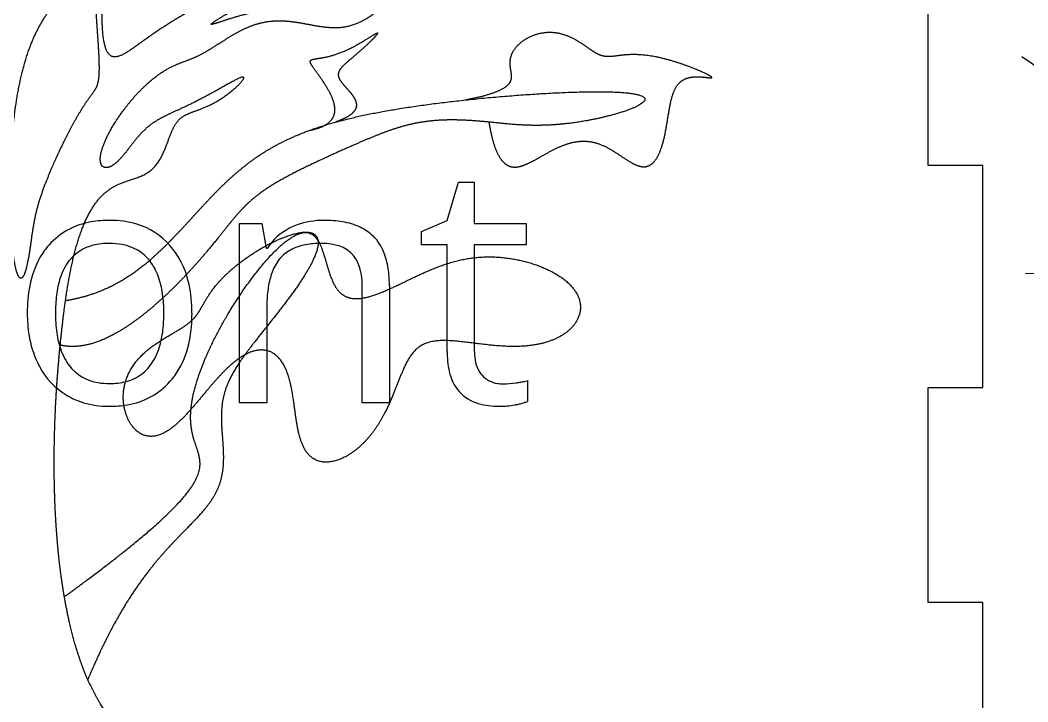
# Model space of a CAD drawing. Header units: centimetres. Extents: x 0 to 23.1, y -0.1 to 26.6.
# Drawn here: x 3.196 to 7.718, y 4.9 to 7.957 of the extents above; entities that cross this region are included whole.
import ezdxf

# ---------------------------------------------------------------- set-up
doc = ezdxf.new("R2010")
doc.units = ezdxf.units.CM
doc.header["$MEASUREMENT"] = 0
for name, color, linetype in [('light v3_box', 7, 'Continuous'), ('light v3_Sketch15', 7, 'Continuous'), ('light v3_Sketch18', 7, 'Continuous')]:
    doc.layers.add(name, color=color, linetype=linetype)

msp = doc.modelspace()

# ---------------------------------------------------------------- linework, layer by layer
at = {"layer": 'light v3_box'}
for p, q in [((7.271, 7.306), (7.271, 8.27)), ((7.516, 7.306), (7.271, 7.306)), ((7.516, 6.31), (7.516, 7.306)), ((5.1126, 7.0594), (5.1639, 7.2312)), ((5.1639, 7.2312), (5.2344, 7.2312)), ((5.2344, 7.2312), (5.2344, 7.0447)), ((4.9973, 7.0088), (5.1126, 7.0594)), ((4.1811, 7.0447), (4.2802, 7.0447)), ((4.1811, 6.2403), (4.1811, 7.0447)), ((4.2802, 7.0447), (4.3, 6.9346)), ((5.2344, 7.0447), (5.4678, 7.0447)), ((5.4678, 7.0447), (5.4678, 6.95)), ((4.9973, 6.95), (4.9973, 7.0088)), ((4.3, 6.9346), (4.3059, 6.9346)), ((5.1126, 6.95), (4.9973, 6.95)), ((5.1126, 6.4715), (5.1126, 6.95)), ((5.4678, 6.95), (5.2344, 6.95)), ((5.2344, 6.95), (5.2344, 6.4766)), ((4.7316, 6.2403), (4.7316, 6.7607)), ((4.8535, 6.7651), (4.8535, 6.2403)), ((4.303, 6.6623), (4.303, 6.2403)), ((5.4737, 6.3408), (5.4737, 6.2476)), ((7.271, 5.346), (7.271, 6.31)), ((7.271, 6.31), (7.516, 6.31)), ((4.303, 6.2403), (4.1811, 6.2403)), ((4.8535, 6.2403), (4.7316, 6.2403)), ((7.516, 5.346), (7.271, 5.346)), ((7.516, 4.35), (7.516, 5.346))]:
    msp.add_line(p, q, dxfattribs=at)
for centre, radius, start, end in [((3.5976, 6.5862), 0.4732, 89.7326, 100.076), ((3.6039, 6.65), 0.4094, 73.5223, 90.5692), ((4.5532, 6.7291), 0.3299, 94.3227, 115.5454), ((4.5611, 6.6605), 0.399, 89.9578, 94.7109), ((4.5643, 6.5784), 0.4811, 80.5585, 90.3538), ((3.5662, 6.734), 0.3223, 99.1759, 137.9833), ((3.6279, 6.7372), 0.319, 41.1446, 73.2134), ((4.5143, 6.8026), 0.2467, 116.9443, 147.6526), ((4.54, 6.7597), 0.2967, 115.8073, 117.6067), ((4.5944, 6.7525), 0.3043, 65.1094, 80.7638), ((4.6295, 6.8303), 0.2189, 46.5584, 64.8782), ((4.6323, 6.8384), 0.2112, 19.3849, 45.5997), ((3.5776, 6.7252), 0.3366, 138.1759, 150.2287), ((3.5692, 6.7587), 0.1941, 103.4685, 142.3119), ((3.5935, 6.666), 0.29, 89.4806, 103.8805), ((3.5979, 6.6486), 0.3073, 79.3453, 90.3175), ((3.6213, 6.753), 0.2004, 37.9578, 80.4006), ((3.5821, 6.6978), 0.3794, 13.5014, 41.0703), ((4.4917, 6.7754), 0.1718, 118.544, 139.1927), ((4.518, 6.7239), 0.2296, 100.1176, 118.1602), ((4.544, 6.5872), 0.3688, 89.5933, 100.3718), ((4.5475, 6.6329), 0.323, 84.0198, 90.1511), ((4.5598, 6.737), 0.2183, 71.0828, 84.3691), ((4.587, 6.8131), 0.1374, 43.3791, 71.5386), ((3.6462, 6.69), 0.4136, 150.7111, 169.4695), ((3.6165, 6.7254), 0.2519, 142.9026, 162.375), ((3.5801, 6.7238), 0.2509, 20.0257, 37.4351), ((4.5146, 6.76), 0.1992, 140.1519, 160.3147), ((4.5797, 6.8098), 0.1449, 22.7025, 42.342), ((4.5102, 6.7926), 0.3416, 6.9633, 19.8364), ((4.5149, 6.7829), 0.2152, 8.4931, 22.658), ((4.3218, 6.7673), 0.5317, 359.7632, 7.2116), ((3.7658, 6.6757), 0.4092, 162.0653, 173.1675), ((3.456, 6.6783), 0.383, 7.744, 20.069), ((3.405, 6.6515), 0.5624, 1.1277, 13.88), ((4.6529, 6.7082), 0.3468, 159.9535, 171.3801), ((4.3872, 6.7626), 0.3444, 359.6714, 8.6877), ((3.861, 6.6475), 0.6326, 169.2443, 180.3881), ((4.8788, 6.6719), 0.5756, 171.1766, 178.3218), ((3.9985, 6.646), 0.6438, 173.0086, 180.2464), ((3.2334, 6.6463), 0.6079, 359.7076, 7.8973), ((3.2524, 6.6433), 0.7151, 359.992, 1.5419), ((5.0836, 6.6626), 0.7806, 178.0811, 180.0236), ((3.8379, 6.6408), 0.6095, 179.7745, 189.0933), ((3.9717, 6.6401), 0.617, 179.7059, 187.9161), ((3.1995, 6.641), 0.6418, 353.5363, 0.2014), ((3.3382, 6.639), 0.6294, 349.1762, 0.3863), ((3.4205, 6.6143), 0.4192, 342.3616, 353.7537), ((3.6814, 6.6143), 0.4507, 188.9102, 205.3171), ((3.7454, 6.6076), 0.3884, 187.7639, 200.0977), ((3.5501, 6.5968), 0.4133, 330.2507, 349.4116), ((3.6207, 6.5619), 0.2556, 200.0846, 216.9131), ((3.5704, 6.5654), 0.2616, 323.0089, 342.6391), ((5.4955, 6.4672), 0.383, 179.3551, 192.8478), ((5.4798, 6.4751), 0.2453, 179.6417, 189.7506), ((3.6349, 6.595), 0.4004, 205.6559, 208.4462), ((5.3931, 6.4596), 0.1574, 189.548, 205.7873), ((3.5746, 6.558), 0.3299, 207.7947, 238.6758), ((3.5752, 6.5294), 0.1997, 217.3009, 261.7099), ((3.6228, 6.5275), 0.197, 284.5662, 322.6334), ((3.6153, 6.5629), 0.3399, 318.144, 329.7566), ((5.3034, 6.4152), 0.1842, 190.3818, 253.8772), ((5.3575, 6.4432), 0.1182, 206.1294, 221.4084), ((3.5963, 6.6302), 0.3026, 260.5033, 270.2477), ((3.6004, 6.6106), 0.283, 269.4482, 284.7256), ((3.6271, 6.5534), 0.3248, 278.8959, 317.9979), ((5.3536, 6.4402), 0.1132, 221.5949, 262.3505), ((5.3682, 6.6951), 0.3687, 278.4154, 279.0081), ((5.3233, 6.982), 0.6591, 278.959, 280.5104), ((5.3661, 6.7524), 0.4256, 280.4847, 282.6268), ((5.4037, 6.5857), 0.2547, 282.5876, 285.5795), ((5.4224, 6.5166), 0.1831, 285.7243, 286.2563), ((5.363, 6.489), 0.1629, 261.3266, 270.1913), ((5.3644, 6.7263), 0.4001, 269.8804, 278.3028), ((3.5788, 6.5665), 0.3393, 238.8116, 253.2428), ((3.5918, 6.6169), 0.3913, 253.5437, 270.4182), ((5.3936, 6.4434), 0.2119, 283.3069, 288.1199), ((5.4225, 6.356), 0.1198, 287.9888, 295.3049), ((3.5968, 6.6987), 0.4731, 269.7503, 279.8033), ((5.3411, 6.5438), 0.3182, 253.7848, 270.8852), ((5.346, 6.5378), 0.3122, 270.0032, 270.7607), ((5.3442, 6.6054), 0.3798, 270.8932, 275.5484), ((5.33, 6.753), 0.5281, 275.5261, 279.294), ((5.3426, 6.6816), 0.4556, 279.1861, 280.1143), ((5.363, 6.5708), 0.3429, 280.007, 283.3735)]:
    msp.add_arc(centre, radius, start, end, dxfattribs=at)
at = {"layer": 'light v3_Sketch15'}
for points in [[(2.7272, 8.4412), (2.7327, 8.4414), (2.743, 8.4395), (2.756, 8.4298), (2.7679, 8.4031), (2.776, 8.3512), (2.7823, 8.288), (2.7923, 8.2217), (2.8102, 8.1604), (2.8378, 8.1099), (2.8737, 8.0735), (2.9148, 8.0524), (2.9568, 8.0459), (2.9951, 8.0516), (3.0258, 8.0657), (3.0458, 8.0838), (3.0537, 8.103), (3.0491, 8.1233), (3.0337, 8.1484), (3.01, 8.1829), (2.9819, 8.2289), (2.9534, 8.2838), (2.929, 8.3399), (2.9127, 8.388), (2.9073, 8.4194), (2.9137, 8.4277), (2.9308, 8.4122), (2.9549, 8.3778), (2.9819, 8.3325), (3.008, 8.2855), (3.0319, 8.2445), (3.0549, 8.2144), (3.0792, 8.1982), (3.1067, 8.1974), (3.1367, 8.2124), (3.1657, 8.2432), (3.189, 8.2886), (3.2021, 8.3465), (3.2021, 8.4126), (3.1897, 8.4809), (3.1701, 8.5435), (3.1502, 8.5918), (3.1376, 8.6188), (3.1377, 8.6206), (3.1524, 8.5976), (3.1778, 8.5564), (3.2077, 8.5071), (3.2356, 8.4611), (3.2572, 8.4294), (3.2736, 8.42), (3.2916, 8.4362), (3.3163, 8.475), (3.346, 8.5252), (3.3747, 8.5722), (3.3958, 8.6018), (3.4045, 8.6046), (3.402, 8.5808), (3.3961, 8.5412), (3.3962, 8.5002), (3.4094, 8.4693), (3.4361, 8.4511), (3.4719, 8.4426), (3.5104, 8.4396), (3.5459, 8.4416), (3.5751, 8.4539), (3.5961, 8.4813), (3.6086, 8.5241), (3.6121, 8.5708), (3.6076, 8.6026), (3.598, 8.6052), (3.5899, 8.5804), (3.5933, 8.5514), (3.6136, 8.5404), (3.6426, 8.5467), (3.6647, 8.5536), (3.6683, 8.5455), (3.6524, 8.5181), (3.6218, 8.4738), (3.5846, 8.4187), (3.547, 8.3594), (3.5126, 8.3003), (3.4823, 8.2446), (3.4557, 8.1942), (3.4314, 8.1495), (3.4075, 8.11), (3.3823, 8.0739), (3.3549, 8.0383), (3.3256, 7.9996), (3.2951, 7.954), (3.2645, 7.8979), (3.2353, 7.8286), (3.2089, 7.7442), (3.1866, 7.6446), (3.1693, 7.5319), (3.1574, 7.4102), (3.1509, 7.2849), (3.1494, 7.1623), (3.1525, 7.049), (3.1593, 6.9512), (3.1691, 6.8742), (3.1807, 6.822), (3.1933, 6.7966), (3.2059, 6.7973), (3.2177, 6.8204), (3.228, 6.859), (3.2366, 6.9058), (3.2436, 6.9544), (3.2499, 7.0012), (3.2568, 7.0462), (3.2659, 7.0912), (3.2787, 7.1389), (3.2963, 7.1919), (3.3193, 7.2515), (3.3468, 7.3163), (3.3777, 7.3833), (3.4101, 7.4484), (3.4418, 7.5075), (3.4709, 7.557), (3.4959, 7.595), (3.5156, 7.6217), (3.5302, 7.6409), (3.5402, 7.6583), (3.5467, 7.6799), (3.5501, 7.7095), (3.5509, 7.7489), (3.5493, 7.7981), (3.5459, 7.8555), (3.5413, 7.9185), (3.5368, 7.9831), (3.5338, 8.0454), (3.5336, 8.1019), (3.5372, 8.1498), (3.5451, 8.1881), (3.5569, 8.2182), (3.5715, 8.2444), (3.587, 8.2717), (3.6025, 8.3043), (3.6181, 8.3428), (3.6357, 8.3828), (3.6573, 8.4178), (3.6832, 8.4416), (3.7105, 8.4507), (3.7312, 8.4472), (3.7362, 8.4361), (3.7238, 8.4205), (3.6999, 8.4003), (3.6716, 8.3744), (3.6439, 8.3412), (3.6194, 8.2997), (3.5994, 8.2492), (3.5841, 8.19), (3.5731, 8.1235), (3.5661, 8.0525), (3.5633, 7.9815), (3.5647, 7.9155), (3.571, 7.8595), (3.5826, 7.818), (3.6001, 7.794), (3.6245, 7.7886), (3.6562, 7.8003), (3.6959, 7.8256), (3.7439, 7.8606), (3.7999, 7.9007), (3.8629, 7.9425), (3.9315, 7.9838), (4.0034, 8.0237), (4.076, 8.0622), (4.147, 8.0995), (4.2139, 8.1362), (4.2748, 8.1726), (4.3283, 8.2082), (4.3741, 8.2421), (4.4129, 8.2716), (4.4465, 8.2933), (4.4764, 8.304), (4.5038, 8.3021), (4.5279, 8.2885), (4.5459, 8.2676), (4.554, 8.2445), (4.5486, 8.2226), (4.5273, 8.2012), (4.4891, 8.1781), (4.4351, 8.1506), (4.368, 8.1171), (4.2932, 8.0788), (4.2178, 8.0386), (4.149, 8.0004), (4.094, 7.9683), (4.0589, 7.9461), (4.0477, 7.936), (4.0613, 7.9383), (4.097, 7.9503), (4.1493, 7.9676), (4.2115, 7.9852), (4.2767, 7.9986), (4.339, 8.0048), (4.395, 8.0037), (4.4438, 7.9979), (4.4862, 7.9912), (4.524, 7.988), (4.5597, 7.9917), (4.5953, 8.0036), (4.6323, 8.0225), (4.6716, 8.0459), (4.7136, 8.0705), (4.7581, 8.0937), (4.8043, 8.1141), (4.8514, 8.1324), (4.898, 8.1503), (4.9431, 8.1696), (4.9858, 8.1913), (5.0259, 8.2149), (5.0638, 8.2371), (5.1003, 8.2528), (5.1357, 8.2577), (5.1682, 8.2495), (5.1937, 8.2307), (5.2052, 8.2086), (5.1987, 8.1903), (5.1787, 8.1762), (5.1578, 8.1604), (5.1492, 8.1389), (5.1609, 8.1152), (5.1945, 8.0974), (5.2457, 8.0916), (5.3037, 8.0963), (5.3556, 8.1055), (5.389, 8.1114), (5.3959, 8.1079), (5.377, 8.0937), (5.3422, 8.074), (5.3042, 8.0558), (5.273, 8.0453), (5.2493, 8.0435), (5.2277, 8.048), (5.2022, 8.0557), (5.1712, 8.0661), (5.1368, 8.0798), (5.1024, 8.0974), (5.0711, 8.1181), (5.043, 8.1378), (5.0164, 8.151), (4.9888, 8.1526), (4.9584, 8.14), (4.9243, 8.1143), (4.8866, 8.0792), (4.8461, 8.0397), (4.8034, 8.0012), (4.7596, 7.9682), (4.7148, 7.9435), (4.6693, 7.9284), (4.623, 7.9224), (4.5756, 7.9242), (4.5271, 7.9315), (4.4773, 7.9413), (4.4265, 7.9505), (4.3749, 7.9559), (4.323, 7.9549), (4.2715, 7.9459), (4.2208, 7.9286), (4.1718, 7.9043), (4.1251, 7.8762), (4.0814, 7.8474), (4.0407, 7.8215), (4.0029, 7.8004), (3.967, 7.7845), (3.9313, 7.7716), (3.894, 7.7576), (3.8533, 7.7379), (3.8082, 7.7084), (3.7589, 7.667), (3.7076, 7.6142), (3.658, 7.5531), (3.614, 7.4882), (3.5797, 7.4251), (3.5586, 7.3695), (3.5524, 7.3265), (3.5609, 7.3), (3.581, 7.2915), (3.6076, 7.3005), (3.6366, 7.3242), (3.6658, 7.3579), (3.6947, 7.3962), (3.7238, 7.4339), (3.7544, 7.4672), (3.788, 7.4947), (3.8263, 7.5177), (3.8703, 7.5388), (3.9204, 7.5612), (3.9758, 7.5872), (4.0343, 7.6174), (4.0917, 7.6495), (4.1424, 7.6786), (4.1807, 7.699), (4.2019, 7.7061), (4.2031, 7.6972), (4.1849, 7.6741), (4.1511, 7.6425), (4.1073, 7.6093), (4.0596, 7.5808), (4.0135, 7.5604), (3.9727, 7.5465), (3.9387, 7.5341), (3.9118, 7.5171), (3.8909, 7.4905), (3.8738, 7.4533), (3.858, 7.4088), (3.8405, 7.3625), (3.8189, 7.3203), (3.7913, 7.2871), (3.7573, 7.2642), (3.7178, 7.2488), (3.6747, 7.236), (3.6304, 7.2198), (3.5872, 7.1945), (3.5472, 7.1567), (3.5116, 7.1055), (3.4809, 7.0425), (3.4553, 6.9704), (3.4345, 6.893), (3.4181, 6.8143), (3.4052, 6.7379), (3.395, 6.6664), (3.387, 6.601), (3.3803, 6.5407), (3.3745, 6.4835), (3.3693, 6.4265), (3.3643, 6.3664), (3.3596, 6.3001), (3.3552, 6.225), (3.3516, 6.1395), (3.3492, 6.0433), (3.3487, 5.9375), (3.3508, 5.8237), (3.3563, 5.7045), (3.3657, 5.5829), (3.3795, 5.4621), (3.398, 5.3454), (3.4209, 5.236), (3.4478, 5.1366), (3.4778, 5.0495), (3.5094, 4.9761), (3.5405, 4.9168), (3.5683, 4.8708), (3.5899, 4.8366), (3.6022, 4.8122), (3.6023, 4.7951), (3.5879, 4.783), (3.5575, 4.7737), (3.5103, 4.7654), (3.4466, 4.7567), (3.368, 4.7469), (3.2771, 4.7362), (3.1785, 4.7254), (3.0773, 4.7162), (2.9796, 4.7108), (2.8913, 4.7112), (2.8177, 4.7195), (2.7632, 4.737), (2.7305, 4.7645), (2.7202, 4.8015), (2.7304, 4.8461), (2.7562, 4.8952), (2.7916, 4.9448), (2.8301, 4.9914), (2.8658, 5.0323), (2.8944, 5.066), (2.9149, 5.0937), (2.9288, 5.1185), (2.9388, 5.1445), (2.9478, 5.175), (2.9577, 5.2122), (2.9688, 5.2565), (2.981, 5.3073), (2.9933, 5.3634), (3.0047, 5.4231), (3.0138, 5.4846), (3.0199, 5.5467), (3.0223, 5.6081), (3.0205, 5.668), (3.0145, 5.7257), (3.0048, 5.7811), (2.9923, 5.8344), (2.9783, 5.8861), (2.9646, 5.9373), (2.9532, 5.9889), (2.9458, 6.0417), (2.9435, 6.0962), (2.9469, 6.1521), (2.9552, 6.2082), (2.9669, 6.2627), (2.9797, 6.3133), (2.9914, 6.3581), (3.0001, 6.3963), (3.0046, 6.4282), (3.005, 6.4558), (3.0024, 6.4827), (2.9982, 6.5126), (2.994, 6.5482), (2.9909, 6.5913), (2.9899, 6.6425), (2.9917, 6.7019), (2.9966, 6.7689), (3.0041, 6.8425), (3.0138, 6.9216), (3.0243, 7.0049), (3.0341, 7.0913), (3.0416, 7.1793), (3.0454, 7.2678), (3.0439, 7.3556), (3.0361, 7.4417), (3.0215, 7.5252), (3.0001, 7.6054), (2.9729, 7.6819), (2.9418, 7.7545), (2.9091, 7.8234), (2.8775, 7.8885), (2.8492, 7.9501), (2.8261, 8.0082), (2.8088, 8.0624), (2.7967, 8.1123), (2.7873, 8.1569), (2.7762, 8.1949), (2.759, 8.2254), (2.7334, 8.2484), (2.7002, 8.2658), (2.6658, 8.2823), (2.6394, 8.303), (2.6292, 8.3315), (2.6387, 8.3676), (2.664, 8.405), (2.6905, 8.4285), (2.7099, 8.4385), (2.7216, 8.441), (2.7272, 8.4412)], [(4.4983, 7.4642), (4.5095, 7.4663), (4.5305, 7.4713), (4.5577, 7.4805), (4.5852, 7.4964), (4.6053, 7.5223), (4.6117, 7.5537), (4.6057, 7.5896), (4.5894, 7.6284), (4.5665, 7.6676), (4.5411, 7.7042), (4.518, 7.7352), (4.5015, 7.7586), (4.4951, 7.7734), (4.5011, 7.7807), (4.5198, 7.784), (4.5501, 7.7877), (4.5896, 7.7957), (4.6348, 7.8106), (4.6816, 7.8318), (4.7257, 7.8561), (4.7628, 7.8791), (4.7893, 7.896), (4.8027, 7.903), (4.802, 7.8979), (4.7882, 7.8815), (4.7639, 7.857), (4.7331, 7.8284), (4.6999, 7.7996), (4.6687, 7.7737), (4.6434, 7.7514), (4.627, 7.7319), (4.6213, 7.7137), (4.6265, 7.695), (4.641, 7.6747), (4.6611, 7.6528), (4.6822, 7.6295), (4.6992, 7.6057), (4.7079, 7.5823), (4.7052, 7.5597), (4.6892, 7.5383), (4.6652, 7.5222), (4.6408, 7.5109), (4.6217, 7.5036), (4.6114, 7.5)], [(5.3, 7.5), (5.3023, 7.4855), (5.3073, 7.458), (5.3155, 7.4205), (5.3282, 7.3786), (5.347, 7.3393), (5.3687, 7.3129), (5.3933, 7.2988), (5.4209, 7.2961), (5.4517, 7.3033), (5.4856, 7.3185), (5.5228, 7.3392), (5.563, 7.3626), (5.6059, 7.3854), (5.6507, 7.404), (5.6968, 7.4152), (5.7431, 7.4164), (5.7888, 7.4066), (5.8331, 7.3867), (5.8754, 7.3601), (5.9152, 7.3323), (5.9521, 7.3093), (5.9859, 7.2968), (6.0161, 7.2993), (6.0423, 7.3187), (6.064, 7.3538), (6.0809, 7.4018), (6.0935, 7.4581), (6.1029, 7.5176), (6.1116, 7.575), (6.1231, 7.6253), (6.1408, 7.6647), (6.1669, 7.6908), (6.2013, 7.7033), (6.2406, 7.7047), (6.2768, 7.7005), (6.3008, 7.6971), (6.3044, 7.7003), (6.2841, 7.7125), (6.2419, 7.7321), (6.1829, 7.7555), (6.1146, 7.778), (6.045, 7.795), (5.9808, 7.8037), (5.9266, 7.8037), (5.8828, 7.7986), (5.848, 7.7932), (5.8188, 7.7929), (5.7915, 7.8013), (5.7625, 7.8194), (5.7292, 7.844), (5.6903, 7.8701), (5.6455, 7.8917), (5.5959, 7.9037), (5.5441, 7.903), (5.4942, 7.8897), (5.4509, 7.8662), (5.4181, 7.8363), (5.3984, 7.804), (5.3918, 7.7726), (5.3944, 7.7438), (5.4001, 7.7178), (5.4019, 7.6944), (5.3937, 7.6729), (5.3716, 7.6528), (5.3334, 7.634), (5.2889, 7.6199), (5.2476, 7.6097), (5.2164, 7.6032), (5.2, 7.6)], [(3.4, 6.7), (3.4183, 6.7028), (3.4546, 6.7096), (3.5076, 6.7231), (3.5758, 6.7478), (3.6568, 6.7897), (3.7338, 6.8422), (3.8074, 6.9041), (3.8783, 6.9739), (3.9477, 7.0488), (4.0173, 7.1259), (4.089, 7.2021), (4.1653, 7.2743), (4.2487, 7.3402), (4.3425, 7.3986), (4.4498, 7.4491), (4.5731, 7.4919), (4.7142, 7.528), (4.873, 7.5583), (5.0477, 7.5836), (5.2334, 7.6046), (5.4226, 7.6213), (5.6038, 7.6328), (5.7644, 7.6381), (5.8921, 7.6361), (5.9766, 7.6262), (6.0117, 7.6086), (5.9966, 7.5845), (5.9386, 7.5567), (5.8511, 7.5294), (5.7491, 7.5064), (5.6464, 7.491), (5.5511, 7.4842), (5.4648, 7.485), (5.3857, 7.491), (5.31, 7.4992), (5.2347, 7.5066), (5.1592, 7.5107), (5.0847, 7.5101), (5.0127, 7.5036), (4.9438, 7.4906), (4.876, 7.4711), (4.8059, 7.4452), (4.7301, 7.4134), (4.6471, 7.3769), (4.5589, 7.3371), (4.4702, 7.2954), (4.3869, 7.2532), (4.3137, 7.2111), (4.2533, 7.1686), (4.2034, 7.1238), (4.1586, 7.0735), (4.1123, 7.0154), (4.0587, 6.948), (3.9954, 6.8729), (3.9226, 6.7934), (3.8427, 6.7146), (3.7588, 6.6416), (3.6746, 6.5795), (3.5929, 6.5321), (3.5152, 6.5017), (3.457, 6.4918), (3.4157, 6.4927), (3.3893, 6.4969), (3.3763, 6.5)], [(3.3948, 5.3715), (3.4351, 5.4007), (3.5122, 5.4572), (3.6175, 5.5366), (3.7369, 5.6315), (3.8518, 5.7324), (3.9333, 5.8162), (3.9835, 5.8848), (4.0059, 5.9408), (4.0059, 5.9887), (3.9909, 6.0343), (3.9711, 6.0857), (3.9577, 6.1516), (3.9612, 6.2388), (3.9887, 6.3505), (4.0422, 6.4831), (4.1177, 6.6262), (4.207, 6.7655), (4.3002, 6.8854), (4.3871, 6.9715), (4.4592, 7.0133), (4.5117, 7.0069), (4.545, 6.9579), (4.5668, 6.8827), (4.5876, 6.8029), (4.6181, 6.7389), (4.6654, 6.7053), (4.7303, 6.7043), (4.809, 6.7296), (4.8956, 6.7706), (4.9845, 6.815), (5.0727, 6.8539), (5.1602, 6.882), (5.2481, 6.8969), (5.3376, 6.8979), (5.4285, 6.8857), (5.518, 6.861), (5.5997, 6.8246), (5.6654, 6.7774), (5.707, 6.7214), (5.7184, 6.6602), (5.6971, 6.5995), (5.6451, 6.547), (5.5673, 6.5096), (5.471, 6.4916), (5.3649, 6.4922), (5.2579, 6.5045), (5.1586, 6.5189), (5.0735, 6.5244), (5.0064, 6.5114), (4.9575, 6.4739), (4.9218, 6.4119), (4.8909, 6.3305), (4.8559, 6.2383), (4.8095, 6.1459), (4.7482, 6.0643), (4.6756, 6.0034), (4.6005, 5.9707), (4.5334, 5.971), (4.4828, 6.0052), (4.4516, 6.0695), (4.4351, 6.1555), (4.4244, 6.2515), (4.4094, 6.3445), (4.3814, 6.4216), (4.3362, 6.4718), (4.276, 6.4873), (4.2058, 6.4652), (4.1318, 6.4081), (4.0576, 6.3261), (3.9844, 6.2351), (3.9126, 6.1534), (3.8426, 6.0976), (3.7759, 6.0802), (3.7167, 6.1057), (3.6726, 6.167), (3.6522, 6.2501), (3.6618, 6.3385), (3.7023, 6.418), (3.7661, 6.4817), (3.8394, 6.5299), (3.9076, 6.5669), (3.9595, 6.5995), (3.9921, 6.6348), (4.0154, 6.678), (4.0446, 6.7315), (4.0941, 6.795), (4.1695, 6.8638), (4.2642, 6.9293), (4.3646, 6.9816), (4.454, 7.011), (4.517, 7.01), (4.5426, 6.9756), (4.5297, 6.9113), (4.4841, 6.8249), (4.4162, 6.7266), (4.3384, 6.6266), (4.2627, 6.533), (4.1977, 6.4493), (4.1482, 6.3748), (4.1161, 6.3063), (4.1002, 6.2398), (4.0975, 6.1719), (4.1025, 6.1015), (4.1087, 6.0302), (4.1098, 5.9607), (4.1002, 5.8954), (4.0769, 5.8355), (4.04, 5.7797), (3.9916, 5.725), (3.9348, 5.668), (3.8731, 5.6052), (3.8091, 5.5339), (3.7445, 5.4522), (3.6808, 5.3589), (3.6185, 5.2531), (3.5701, 5.1583), (3.5347, 5.0814), (3.5115, 5.0276), (3.5, 5)]]:
    msp.add_open_spline(points, degree=5, dxfattribs=at)
at = {"layer": 'light v3_Sketch18'}
for p, q in [((10.367, 6.0016), (7.6906, 7.7922)), ((15.5257, 6.7256), (7.7072, 6.8212))]:
    msp.add_line(p, q, dxfattribs=at)

doc.saveas('drawing.dxf')
